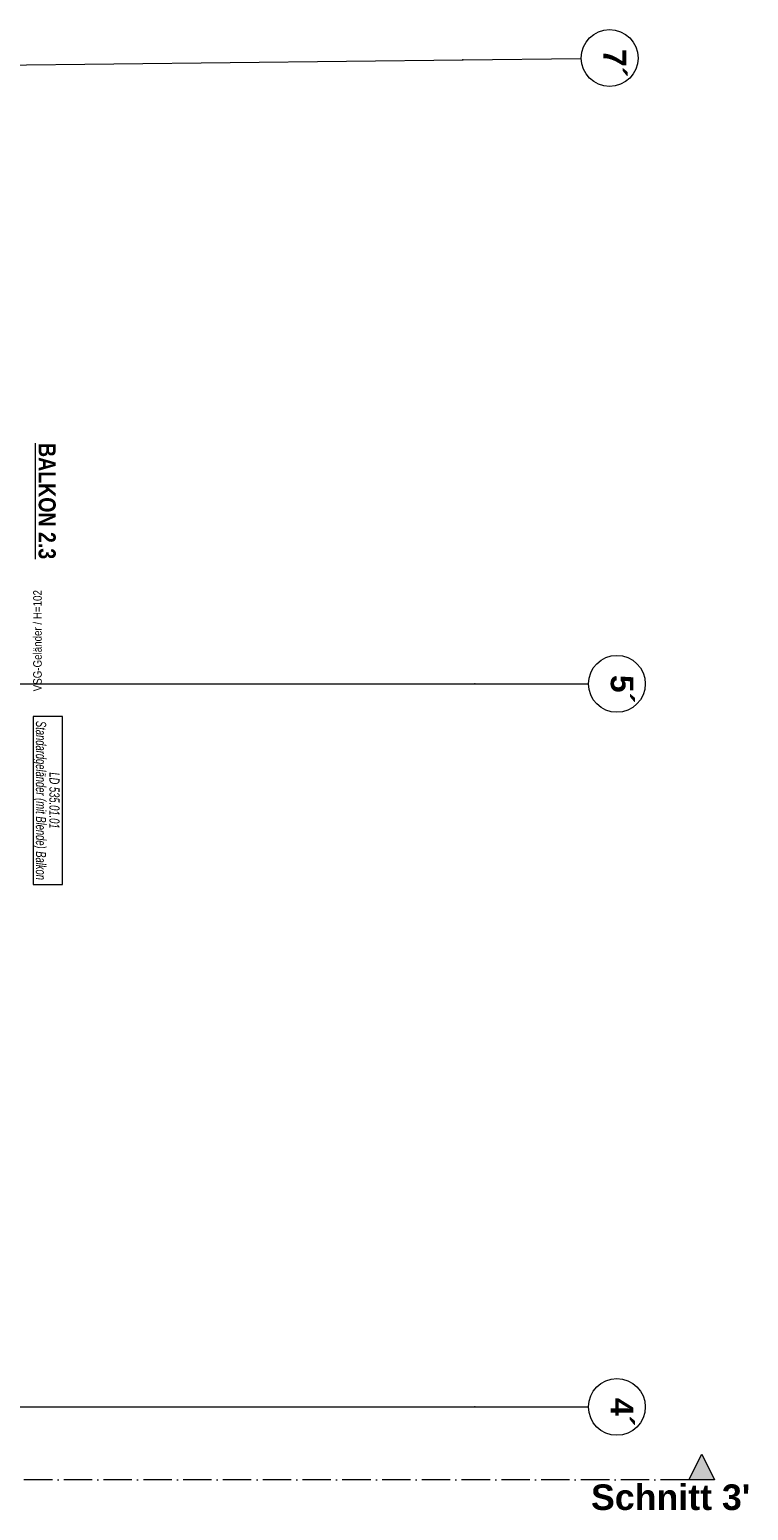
# Model space of a CAD drawing. Header units: metres. Extents: x -16782 to 57285, y -22997 to 18599.
# Drawn here: x 31722 to 38047, y 3068 to 16094 of the extents above; entities that cross this region are included whole.
import ezdxf
from ezdxf.enums import TextEntityAlignment as Align

# ---------------------------------------------------------------- set-up
doc = ezdxf.new("R2010")
doc.units = ezdxf.units.M
doc.header["$MEASUREMENT"] = 0
doc.linetypes.add('Schnittlinie', pattern=[0.35, 0.25, -0.05, 0, -0.05])
for name, color, linetype in [('11__100 Achsraster', 7, 'Continuous'), ('851 Marker Schnitt PP', 7, 'Continuous'), ('930 Beschriftung Allgemein', 7, 'Continuous'), ('936 Beschriftung PP', 7, 'Continuous'), ('937 Beschriftung Detail', 7, 'Continuous')]:
    doc.layers.add(name, color=color, linetype=linetype)
doc.styles.add('ERSTELLTER_STIL_1', font='ARIALN.TTF')
doc.styles.add('ERSTELLTER_STIL_3', font='ARIALNB.TTF')
doc.styles.add('ERSTELLTER_STIL_4', font='arialbd.ttf')
doc.styles.add('ERSTELLTER_STIL_8', font='ARIALNI.TTF', dxfattribs={"width": 0.8})
doc.linetypes.add('Grenze Bezirk', pattern='A,0,[2,22HAUS116_408 STG1 _ 1.Stock_IndexB_2026-08-161.Shx,S=0.001587,R=0,X=0,Y=0],-0.25,0', length=0.25)

# ---------------------------------------------------------------- blocks, each defined once
blk = doc.blocks.new('Standard-Rastermarker_2')
at = {"layer": '11__100 Achsraster', "color": 8, "linetype": 'Grenze Bezirk', "lineweight": 5}
for p, q in [((1, 0), (28.131, 0)), ((28.131, 0), (29.131, 0))]:
    blk.add_line(p, q, dxfattribs=at)
at = {"layer": '11__100 Achsraster', "color": 8, "linetype": 'Continuous', "lineweight": 5}
blk.add_circle((29.381, 0), 0.25, dxfattribs=at)
at = {"layer": '11__100 Achsraster', "color": 8, "linetype": 'Grenze Bezirk', "lineweight": 5}
blk.add_point((28.131, 0), dxfattribs=at)
blk.add_point((28.131, 0), dxfattribs=at)
at = {"layer": '11__100 Achsraster', "color": 8, "lineweight": 5, "style": 'ERSTELLTER_STIL_4'}
blk.add_attdef('AC_MarkerText_1', text='', height=0.2, rotation=270, dxfattribs=at).set_placement((29.527, -0.046), align=Align.TOP_CENTER)
blk = doc.blocks.new('Standard-Rastermarker_14')
at = {"layer": '11__100 Achsraster', "color": 8, "linetype": 'Grenze Bezirk', "lineweight": 5}
for p, q in [((1, 0), (28.132, 0)), ((28.132, 0), (29.132, 0))]:
    blk.add_line(p, q, dxfattribs=at)
at = {"layer": '11__100 Achsraster', "color": 8, "linetype": 'Continuous', "lineweight": 5}
blk.add_circle((29.382, 0), 0.25, dxfattribs=at)
at = {"layer": '11__100 Achsraster', "color": 8, "linetype": 'Grenze Bezirk', "lineweight": 5}
blk.add_point((28.132, 0), dxfattribs=at)
blk.add_point((28.132, 0), dxfattribs=at)
at = {"layer": '11__100 Achsraster', "color": 8, "lineweight": 5, "style": 'ERSTELLTER_STIL_4'}
blk.add_attdef('AC_MarkerText_1', text='', height=0.2, rotation=270, dxfattribs=at).set_placement((29.528, -0.046), align=Align.TOP_CENTER)
blk = doc.blocks.new('Standard-Rastermarker_29')
at = {"layer": '11__100 Achsraster', "color": 8, "linetype": 'Grenze Bezirk', "lineweight": 5}
for p, q in [((1.041, 0), (32.105, 0)), ((32.105, 0), (33.146, 0))]:
    blk.add_line(p, q, dxfattribs=at)
at = {"layer": '11__100 Achsraster', "color": 8, "linetype": 'Continuous', "lineweight": 5}
blk.add_circle((33.396, 0), 0.25, dxfattribs=at)
at = {"layer": '11__100 Achsraster', "color": 8, "linetype": 'Grenze Bezirk', "lineweight": 5}
blk.add_point((32.105, 0), dxfattribs=at)
blk.add_point((32.105, 0), dxfattribs=at)
at = {"layer": '11__100 Achsraster', "color": 8, "lineweight": 5, "style": 'ERSTELLTER_STIL_4'}
blk.add_attdef('AC_MarkerText_1', text='', height=0.2, rotation=269.3183, dxfattribs=at).set_placement((33.542, -0.047), align=Align.TOP_CENTER)
blk = doc.blocks.new('Schnittebene_13_1', base_point=(33.642, 15.11))
at = {"layer": '851 Marker Schnitt PP', "linetype": 'Continuous', "lineweight": 0, "true_color": 0x000000}
blk.add_hatch(color=18, dxfattribs=at).paths.add_polyline_path([(33.755, 15.11), (33.642, 15.335), (33.53, 15.11)])
at = {"layer": '851 Marker Schnitt PP', "color": 250, "linetype": 'Schnittlinie', "lineweight": 13, "true_color": 0x3f3f3f}
blk.add_line((33.53, 15.11), (2.464, 15.11), dxfattribs=at)
at = {"layer": '851 Marker Schnitt PP', "color": 7, "linetype": 'Continuous', "lineweight": 13, "flags": 128}
blk.add_lwpolyline([(33.755, 15.11), (33.53, 15.11), (33.642, 15.335)], close=True, dxfattribs=at)
at = {"layer": '851 Marker Schnitt PP', "color": 7, "lineweight": 13, "insert": (32.668, 14.841), "char_height": 0.225, "attachment_point": 7, "style": 'ERSTELLTER_STIL_4'}
blk.add_mtext("\\A1;{\\pql;\\pt0;\\fArial|b1|i0|c0|p0;\\W1.000000;Schnitt 3'}", dxfattribs=at)

msp = doc.modelspace()

# ---------------------------------------------------------------- linework, layer by layer
at = {"layer": '937 Beschriftung Detail', "color": 6, "linetype": 'Continuous', "lineweight": 13, "flags": 128}
msp.add_lwpolyline([(31752.542, 10050.37), (31752.542, 8574.577), (32009.718, 8574.577), (32009.718, 10050.37), (31752.542, 10050.37)], close=True, dxfattribs=at)

# ---------------------------------------------------------------- block references
at = {"layer": '11__100 Achsraster', "color": 7, "linetype": 'Continuous', "lineweight": 18}
ref = msp.add_blockref('Standard-Rastermarker_29', (3431.652, 15446.312), dxfattribs=dict(at, xscale=999.9999999999995, yscale=999.9999999999995, zscale=999.9999999999995, rotation=0.6817132025268201))
ref.add_attrib('AC_MarkerText_1', '7´', dxfattribs={"color": 8, "lineweight": 5, "height": 200, "rotation": 270, "style": 'ERSTELLTER_STIL_4'}).set_placement((36971.335, 15797.942), align=Align.TOP_CENTER)
at = {"layer": '11__100 Achsraster', "color": 7, "linetype": 'Continuous', "lineweight": 18, "xscale": 1000, "yscale": 1000, "zscale": 1000}
for name, p, values in [('Standard-Rastermarker_2', (7508.507, 10338.587), {'AC_MarkerText_1': '5´'}), ('Standard-Rastermarker_14', (7507.421, 3977.918), {'AC_MarkerText_1': '4´'})]:
    msp.add_blockref(name, p, dxfattribs=at).add_auto_attribs(values)
at = {"layer": '851 Marker Schnitt PP', "color": 250, "lineweight": 13, "true_color": 0x3f3f3f, "xscale": 1000, "yscale": 1000, "zscale": 1000}
msp.add_blockref('Schnittebene_13_1', (37635.61, 3336.544), dxfattribs=at)

# ---------------------------------------------------------------- texts
at = {"layer": '930 Beschriftung Allgemein', "color": 7, "linetype": 'Continuous', "lineweight": 13, "insert": (31829.28, 10718.064), "char_height": 75, "attachment_point": 8, "rotation": 90, "style": 'ERSTELLTER_STIL_1'}
msp.add_mtext('\\A1;{\\pqc;\\fArial Narrow|b0|i0|c0|p0;\\W1.000000;VSG-Geländer\\fArial Narrow|b0|i0|c0|p0;\\W1.000000; / \\fArial Narrow|b0|i0|c0|p0;\\W1.000000;H=102}', dxfattribs=at)
at = {"layer": '936 Beschriftung PP', "color": 7, "linetype": 'Continuous', "lineweight": 13, "insert": (31875.017, 12456.845), "char_height": 150, "attachment_point": 4, "rotation": 270, "style": 'ERSTELLTER_STIL_3'}
msp.add_mtext('\\A1;{\\pql;\\fArial Narrow|b1|i0|c0|p0;\\L\\W1.000000;\\LBALKON 2.\\fArial Narrow|b1|i0|c0|p0;\\W1.000000;3}', dxfattribs=at)
at = {"layer": '937 Beschriftung Detail', "color": 6, "linetype": 'Continuous', "lineweight": 13, "insert": (31749.853, 9312.474), "char_height": 90, "attachment_point": 8, "rotation": 270, "line_spacing_factor": 0.789402, "style": 'ERSTELLTER_STIL_8'}
msp.add_mtext('\\A1;{\\pqc;\\fArial Narrow|b0|i1|c0|p0;\\W0.800000;LD 535.01.01\\P\\pqc;\\fArial Narrow|b0|i1|c0|p0;\\W0.800000;Standardgeländer (mit\\fArial Narrow|b0|i1|c0|p0;\\W0.800000; \\fArial Narrow|b0|i1|c0|p0;\\W0.800000;Blende) Balkon}', dxfattribs=at)

doc.saveas('drawing.dxf')
